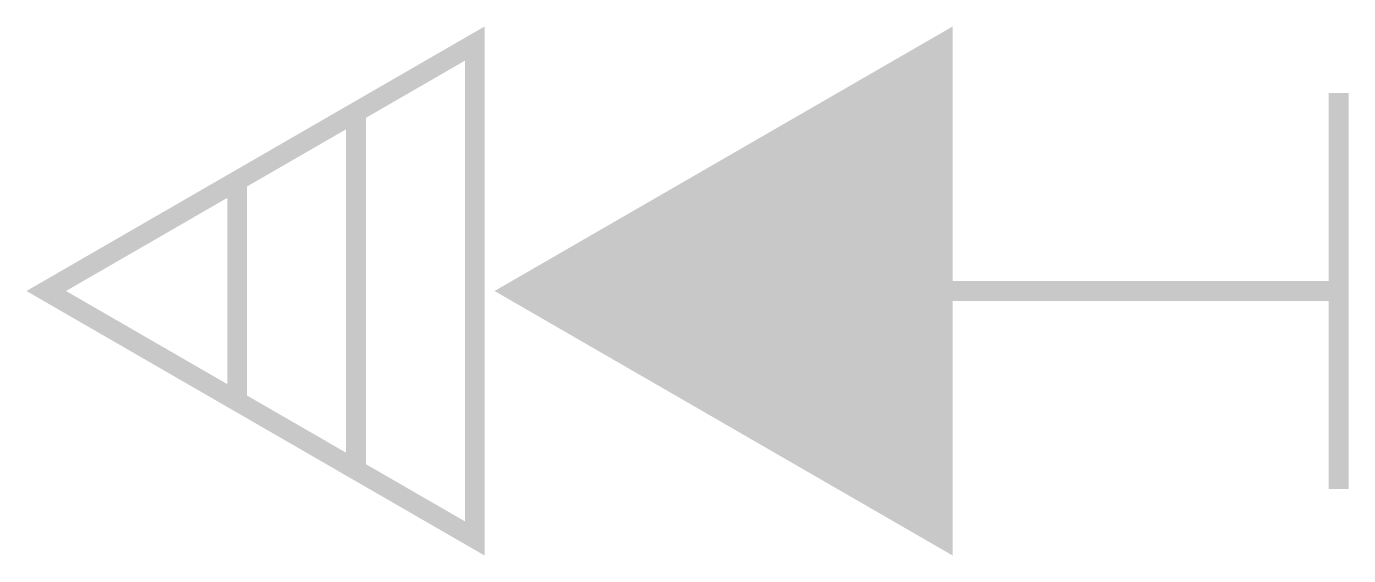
# Model space of a CAD drawing. Header units: inches. Extents: x -6.63 to 0.05, y 4.66 to 7.34.
import ezdxf

# ---------------------------------------------------------------- set-up
doc = ezdxf.new("R2010")
doc.units = ezdxf.units.IN
doc.header["$MEASUREMENT"] = 0
doc.linetypes.add('DASHED2', pattern=[0.375, 0.25, -0.125])

msp = doc.modelspace()

# ---------------------------------------------------------------- hatches: boundary and pattern name
at = {"linetype": 'DASHED2', "ltscale": 3}
msp.add_hatch(color=1, dxfattribs=at).paths.add_polyline_path([(-2, 7.25), (-4.1651, 6), (-2, 4.75)])

# ---------------------------------------------------------------- linework, layer by layer
at = {"color": 2, "linetype": 'DASHED2', "ltscale": 3, "const_width": 0.1}
msp.add_lwpolyline([(-4.3651, 4.75), (-4.3651, 7.25), (-6.5301, 6)], close=True, dxfattribs=at)
at = {"color": 1, "linetype": 'DASHED2', "ltscale": 3, "const_width": 0.1}
msp.add_lwpolyline([(-2, 4.75), (-2, 7.25), (-4.1651, 6)], close=True, dxfattribs=at)
at = {"linetype": 'DASHED2', "ltscale": 3, "const_width": 0.1}
for points in [[(0, 5), (0, 7)], [(0, 6), (-2, 6)]]:
    msp.add_lwpolyline(points, dxfattribs=at)
at = {"color": 2, "linetype": 'DASHED2', "ltscale": 3, "const_width": 0.1}
for points in [[(-4.9651, 5.0964), (-4.9651, 6.9036)], [(-5.5651, 5.4428), (-5.5651, 6.5572)]]:
    msp.add_lwpolyline(points, dxfattribs=at)

doc.saveas('drawing.dxf')
